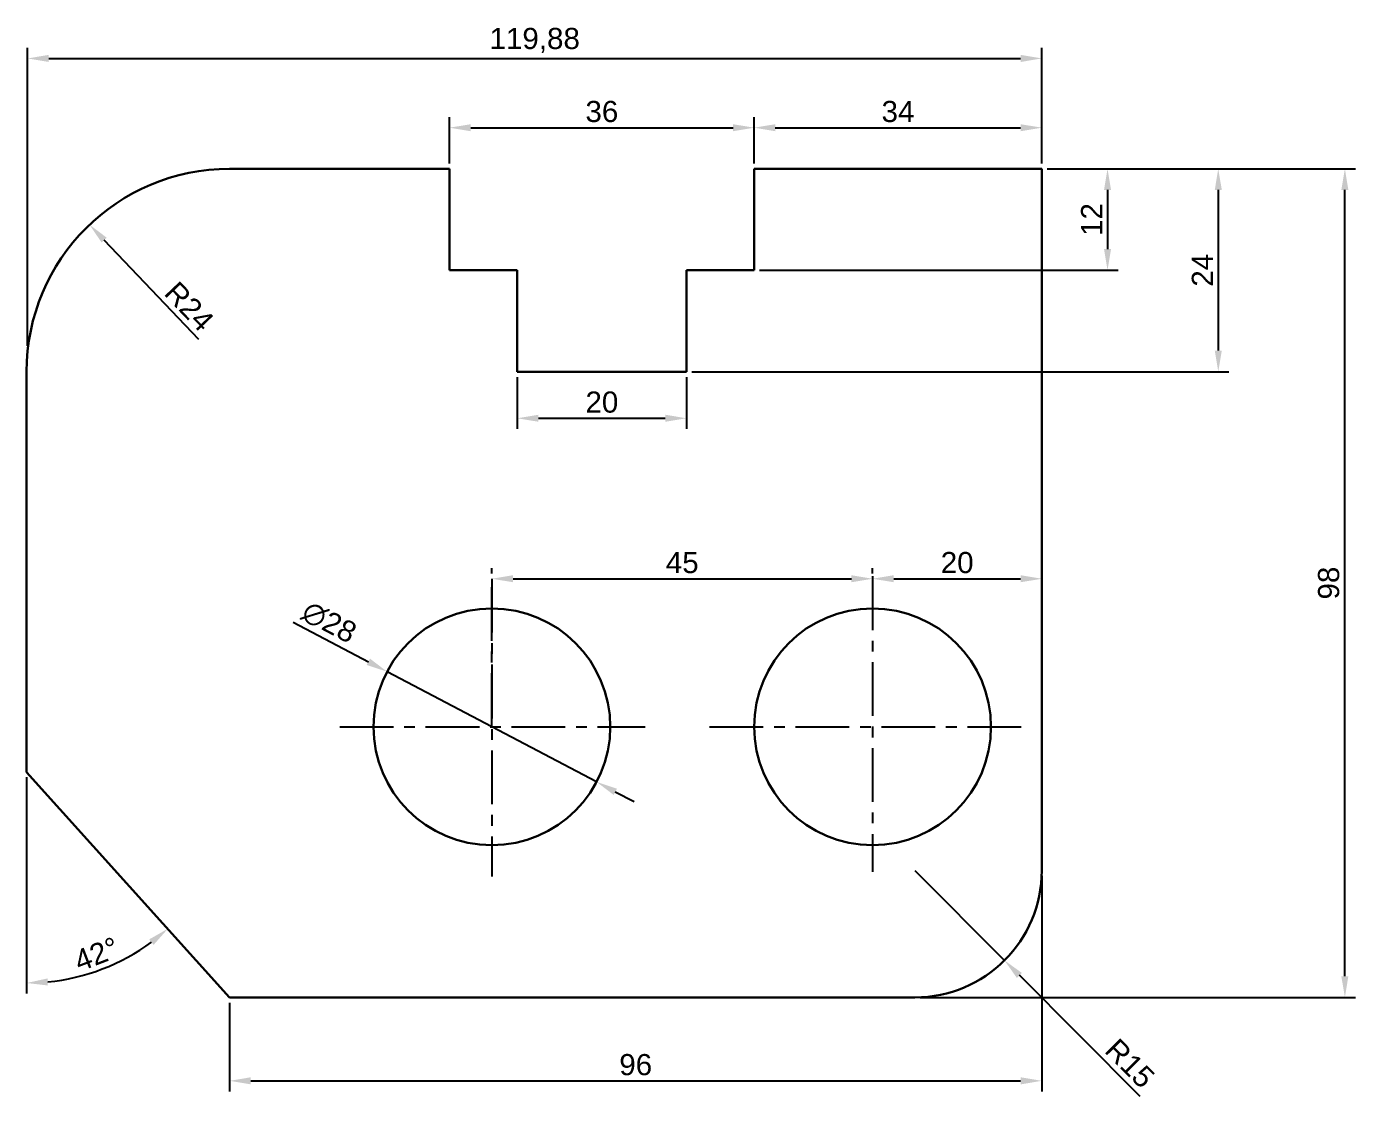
# Model space of a CAD drawing. Header units: millimetres. Extents: x 7 to 1809, y 7 to 1650.
# Drawn here: x 369.4 to 526.4, y 802.8 to 929.4 of the extents above; entities that cross this region are included whole.
import ezdxf

# ---------------------------------------------------------------- set-up
doc = ezdxf.new("R2010")
doc.units = ezdxf.units.MM
doc.header["$LTSCALE"] = 0.2
doc.linetypes.add('CENTER', pattern=[50.8, 31.75, -6.35, 6.35, -6.35])
doc.layers.add('中心线', color=1, linetype='CENTER')
doc.layers.add('尺寸线', color=5, linetype='Continuous')
doc.layers.add('可见的轮廓线', color=3, linetype='Continuous', lineweight=30)
doc.styles.get("Standard").update_dxf_attribs({"font": 'arial.ttf'})
doc.dimstyles.new('ISO-25', dxfattribs={"dimtxt": 2.5, "dimasz": 2.5, "dimexe": 1.25, "dimexo": 0.625, "dimtad": 1, "dimtxsty": 'Standard', "dimcen": 2.5, "dimadec": 0, "dimazin": 0, "dimtfac": 1, "dimtmove": 0, "dimatfit": 3, "dimfxl": 1, "dimarcsym": 0})

# ---------------------------------------------------------------- blocks, each defined once
blk = doc.blocks.new('*D194')
at = {"layer": 'Defpoints', "color": 0, "transparency": 16777216}
for p in [(411.98, 853.08), (436.75, 840.04)]:
    blk.add_point(p, dxfattribs=at)
at = {"layer": '尺寸线', "color": 0, "lineweight": -2, "transparency": 16777216}
for p, q in [((400.87, 858.94), (409.77, 854.25)), ((436.75, 840.04), (411.98, 853.08)), ((438.96, 838.87), (441.18, 837.71))]:
    blk.add_line(p, q, dxfattribs=at)
at = {"layer": '尺寸线', "color": 0, "transparency": 16777216}
for points in [[(409.96, 854.62), (409.57, 853.88), (411.98, 853.08)], [(439.16, 839.24), (438.77, 838.5), (436.75, 840.04)]]:
    blk.add_solid(points, dxfattribs=at)
at = {"layer": '尺寸线', "color": 0, "transparency": 16777216, "insert": (405.13, 858.92), "char_height": 2.5, "attachment_point": 5, "rotation": 332.2224}
blk.add_mtext('∅28', dxfattribs=at)
blk = doc.blocks.new('*D195')
at = {"layer": 'Defpoints', "color": 0, "transparency": 16777216}
for p in [(424.37, 864.07), (469.37, 864.07), (469.37, 864.07)]:
    blk.add_point(p, dxfattribs=at)
at = {"layer": '尺寸线', "color": 0, "lineweight": -2, "transparency": 16777216}
for p, q in [((424.37, 864.7), (424.37, 865.32)), ((426.87, 864.07), (466.87, 864.07)), ((469.37, 864.7), (469.37, 865.32))]:
    blk.add_line(p, q, dxfattribs=at)
at = {"layer": '尺寸线', "color": 0, "transparency": 16777216}
for points in [[(426.87, 864.49), (426.87, 863.66), (424.37, 864.07)], [(466.87, 864.49), (466.87, 863.66), (469.37, 864.07)]]:
    blk.add_solid(points, dxfattribs=at)
at = {"layer": '尺寸线', "color": 0, "transparency": 16777216, "insert": (446.87, 865.97), "char_height": 2.5, "attachment_point": 5}
blk.add_mtext('45', dxfattribs=at)
blk = doc.blocks.new('*D196')
at = {"layer": 'Defpoints', "color": 0, "transparency": 16777216}
for p in [(469.37, 864.07), (489.37, 864.07), (489.37, 864.07)]:
    blk.add_point(p, dxfattribs=at)
at = {"layer": '尺寸线', "color": 0, "lineweight": -2, "transparency": 16777216}
for p, q in [((469.37, 864.7), (469.37, 865.32)), ((471.87, 864.07), (486.87, 864.07)), ((489.37, 864.7), (489.37, 865.32))]:
    blk.add_line(p, q, dxfattribs=at)
at = {"layer": '尺寸线', "color": 0, "transparency": 16777216}
for points in [[(471.87, 864.49), (471.87, 863.66), (469.37, 864.07)], [(486.87, 864.49), (486.87, 863.66), (489.37, 864.07)]]:
    blk.add_solid(points, dxfattribs=at)
at = {"layer": '尺寸线', "color": 0, "transparency": 16777216, "insert": (479.37, 865.97), "char_height": 2.5, "attachment_point": 5}
blk.add_mtext('20', dxfattribs=at)
blk = doc.blocks.new('*D197')
at = {"layer": 'Defpoints', "color": 0, "transparency": 16777216}
for p in [(489.37, 829.56), (393.37, 814.56), (489.37, 804.69)]:
    blk.add_point(p, dxfattribs=at)
at = {"layer": '尺寸线', "color": 0, "lineweight": -2, "transparency": 16777216}
for p, q in [((489.37, 828.93), (489.37, 803.44)), ((393.37, 813.93), (393.37, 803.44)), ((395.87, 804.69), (486.87, 804.69))]:
    blk.add_line(p, q, dxfattribs=at)
at = {"layer": '尺寸线', "color": 0, "transparency": 16777216}
for points in [[(395.87, 805.11), (395.87, 804.27), (393.37, 804.69)], [(486.87, 805.11), (486.87, 804.27), (489.37, 804.69)]]:
    blk.add_solid(points, dxfattribs=at)
at = {"layer": '尺寸线', "color": 0, "transparency": 16777216, "insert": (441.37, 806.59), "char_height": 2.5, "attachment_point": 5}
blk.add_mtext('96', dxfattribs=at)
blk = doc.blocks.new('*D198')
at = {"layer": 'Defpoints', "color": 0, "transparency": 16777216}
for p in [(489.37, 912.56), (525.2, 912.56), (474.37, 814.56)]:
    blk.add_point(p, dxfattribs=at)
at = {"layer": '尺寸线', "color": 0, "lineweight": -2, "transparency": 16777216}
for p, q in [((489.99, 912.56), (526.45, 912.56)), ((525.2, 817.06), (525.2, 910.06)), ((474.99, 814.56), (526.45, 814.56))]:
    blk.add_line(p, q, dxfattribs=at)
at = {"layer": '尺寸线', "color": 0, "transparency": 16777216}
for points in [[(524.78, 910.06), (525.61, 910.06), (525.2, 912.56)], [(524.78, 817.06), (525.61, 817.06), (525.2, 814.56)]]:
    blk.add_solid(points, dxfattribs=at)
at = {"layer": '尺寸线', "color": 0, "transparency": 16777216, "insert": (523.29, 863.56), "char_height": 2.5, "attachment_point": 5, "rotation": 90}
blk.add_mtext('98', dxfattribs=at)
blk = doc.blocks.new('*D199')
at = {"layer": 'Defpoints', "color": 0, "transparency": 16777216}
for p in [(489.37, 912.56), (455.37, 900.56), (497.14, 900.56)]:
    blk.add_point(p, dxfattribs=at)
at = {"layer": '尺寸线', "color": 0, "lineweight": -2, "transparency": 16777216}
for p, q in [((489.99, 912.56), (498.39, 912.56)), ((497.14, 910.06), (497.14, 903.06)), ((455.99, 900.56), (498.39, 900.56))]:
    blk.add_line(p, q, dxfattribs=at)
at = {"layer": '尺寸线', "color": 0, "transparency": 16777216}
for points in [[(496.73, 910.06), (497.56, 910.06), (497.14, 912.56)], [(496.73, 903.06), (497.56, 903.06), (497.14, 900.56)]]:
    blk.add_solid(points, dxfattribs=at)
at = {"layer": '尺寸线', "color": 0, "transparency": 16777216, "insert": (495.26, 906.56), "char_height": 2.5, "attachment_point": 5, "rotation": 90}
blk.add_mtext('12', dxfattribs=at)
blk = doc.blocks.new('*D200')
at = {"layer": 'Defpoints', "color": 0, "transparency": 16777216}
for p in [(489.37, 912.56), (447.37, 888.56), (510.23, 888.56)]:
    blk.add_point(p, dxfattribs=at)
at = {"layer": '尺寸线', "color": 0, "lineweight": -2, "transparency": 16777216}
for p, q in [((489.99, 912.56), (511.48, 912.56)), ((510.23, 910.06), (510.23, 891.06)), ((447.99, 888.56), (511.48, 888.56))]:
    blk.add_line(p, q, dxfattribs=at)
at = {"layer": '尺寸线', "color": 0, "transparency": 16777216}
for points in [[(509.82, 910.06), (510.65, 910.06), (510.23, 912.56)], [(509.82, 891.06), (510.65, 891.06), (510.23, 888.56)]]:
    blk.add_solid(points, dxfattribs=at)
at = {"layer": '尺寸线', "color": 0, "transparency": 16777216, "insert": (508.35, 900.56), "char_height": 2.5, "attachment_point": 5, "rotation": 90}
blk.add_mtext('24', dxfattribs=at)
blk = doc.blocks.new('*D201')
at = {"layer": 'Defpoints', "color": 0, "transparency": 16777216}
for p in [(455.37, 917.42), (419.37, 912.56), (455.37, 912.56)]:
    blk.add_point(p, dxfattribs=at)
at = {"layer": '尺寸线', "color": 0, "lineweight": -2, "transparency": 16777216}
for p, q in [((419.37, 913.18), (419.37, 918.67)), ((421.87, 917.42), (452.87, 917.42)), ((455.37, 913.18), (455.37, 918.67))]:
    blk.add_line(p, q, dxfattribs=at)
at = {"layer": '尺寸线', "color": 0, "transparency": 16777216}
for points in [[(421.87, 917.83), (421.87, 917), (419.37, 917.42)], [(452.87, 917.83), (452.87, 917), (455.37, 917.42)]]:
    blk.add_solid(points, dxfattribs=at)
at = {"layer": '尺寸线', "color": 0, "transparency": 16777216, "insert": (437.37, 919.32), "char_height": 2.5, "attachment_point": 5}
blk.add_mtext('36', dxfattribs=at)
blk = doc.blocks.new('*D202')
at = {"layer": 'Defpoints', "color": 0, "transparency": 16777216}
for p in [(489.37, 917.42), (455.37, 912.56), (489.37, 912.56)]:
    blk.add_point(p, dxfattribs=at)
at = {"layer": '尺寸线', "color": 0, "lineweight": -2, "transparency": 16777216}
for p, q in [((455.37, 913.18), (455.37, 918.67)), ((457.87, 917.42), (486.87, 917.42)), ((489.37, 913.18), (489.37, 918.67))]:
    blk.add_line(p, q, dxfattribs=at)
at = {"layer": '尺寸线', "color": 0, "transparency": 16777216}
for points in [[(457.87, 917.83), (457.87, 917), (455.37, 917.42)], [(486.87, 917.83), (486.87, 917), (489.37, 917.42)]]:
    blk.add_solid(points, dxfattribs=at)
at = {"layer": '尺寸线', "color": 0, "transparency": 16777216, "insert": (472.37, 919.32), "char_height": 2.5, "attachment_point": 5}
blk.add_mtext('34', dxfattribs=at)
blk = doc.blocks.new('*D203')
at = {"layer": 'Defpoints', "color": 0, "transparency": 16777216}
for p in [(427.37, 888.56), (447.37, 888.56), (447.37, 883.05)]:
    blk.add_point(p, dxfattribs=at)
at = {"layer": '尺寸线', "color": 0, "lineweight": -2, "transparency": 16777216}
for p, q in [((427.37, 887.93), (427.37, 881.8)), ((447.37, 887.93), (447.37, 881.8)), ((429.87, 883.05), (444.87, 883.05))]:
    blk.add_line(p, q, dxfattribs=at)
at = {"layer": '尺寸线', "color": 0, "transparency": 16777216}
for points in [[(429.87, 883.47), (429.87, 882.64), (427.37, 883.05)], [(444.87, 883.47), (444.87, 882.64), (447.37, 883.05)]]:
    blk.add_solid(points, dxfattribs=at)
at = {"layer": '尺寸线', "color": 0, "transparency": 16777216, "insert": (437.37, 884.95), "char_height": 2.5, "attachment_point": 5}
blk.add_mtext('20', dxfattribs=at)
blk = doc.blocks.new('*D204')
at = {"layer": 'Defpoints', "color": 0, "transparency": 16777216}
for p in [(489.37, 925.61), (489.37, 912.56), (369.49, 891)]:
    blk.add_point(p, dxfattribs=at)
at = {"layer": '尺寸线', "color": 0, "lineweight": -2, "transparency": 16777216}
for p, q in [((369.49, 891.62), (369.49, 926.86)), ((489.37, 913.18), (489.37, 926.86)), ((371.99, 925.61), (486.87, 925.61))]:
    blk.add_line(p, q, dxfattribs=at)
at = {"layer": '尺寸线', "color": 0, "transparency": 16777216}
for points in [[(371.99, 926.03), (371.99, 925.19), (369.49, 925.61)], [(486.87, 926.03), (486.87, 925.19), (489.37, 925.61)]]:
    blk.add_solid(points, dxfattribs=at)
at = {"layer": '尺寸线', "color": 0, "transparency": 16777216, "insert": (429.43, 927.74), "char_height": 2.5, "attachment_point": 5}
blk.add_mtext('119,88', dxfattribs=at)
blk = doc.blocks.new('*D205')
at = {"layer": 'Defpoints', "color": 0, "transparency": 16777216}
for p in [(369.37, 888.56), (369.37, 841.21), (369.37, 841.21), (375.4, 817), (393.37, 814.56)]:
    blk.add_point(p, dxfattribs=at)
at = {"layer": '尺寸线', "color": 0, "lineweight": -2, "transparency": 16777216}
blk.add_line((369.37, 840.59), (369.37, 815.01), dxfattribs=at)
blk.add_arc((369.37, 841.21), 24.95, 275.7432, 306.2568, dxfattribs=at)
at = {"layer": '尺寸线', "color": 0, "transparency": 16777216}
for points in [[(383.86, 821.42), (384.38, 820.77), (386.06, 822.67)], [(371.88, 815.97), (371.84, 816.8), (369.37, 816.26)]]:
    blk.add_solid(points, dxfattribs=at)
at = {"layer": '尺寸线', "color": 0, "transparency": 16777216, "insert": (377.63, 819.68), "char_height": 2.5, "attachment_point": 5, "rotation": 21}
blk.add_mtext('42°', dxfattribs=at)
blk = doc.blocks.new('*D206')
at = {"layer": 'Defpoints', "color": 0, "transparency": 16777216}
for p in [(474.37, 829.56), (484.95, 818.94)]:
    blk.add_point(p, dxfattribs=at)
at = {"layer": '尺寸线', "color": 0, "lineweight": -2, "transparency": 16777216}
for p, q in [((474.37, 829.56), (484.95, 818.94)), ((501, 802.84), (486.72, 817.17))]:
    blk.add_line(p, q, dxfattribs=at)
at = {"layer": '尺寸线', "color": 0, "transparency": 16777216}
blk.add_solid([(487.01, 817.46), (486.42, 816.87), (484.95, 818.94)], dxfattribs=at)
at = {"layer": '尺寸线', "color": 0, "transparency": 16777216, "insert": (499.79, 806.75), "char_height": 2.5, "attachment_point": 5, "rotation": 314.9083}
blk.add_mtext('R15', dxfattribs=at)
blk = doc.blocks.new('*D207')
at = {"layer": 'Defpoints', "color": 0, "transparency": 16777216}
for p in [(376.81, 905.94), (393.37, 888.56)]:
    blk.add_point(p, dxfattribs=at)
at = {"layer": '尺寸线', "color": 0, "lineweight": -2, "transparency": 16777216}
blk.add_line((389.73, 892.37), (378.53, 904.13), dxfattribs=at)
at = {"layer": '尺寸线', "color": 0, "transparency": 16777216}
blk.add_solid([(378.84, 904.41), (378.23, 903.84), (376.81, 905.94)], dxfattribs=at)
at = {"layer": '尺寸线', "color": 0, "transparency": 16777216, "insert": (388.6, 896.28), "char_height": 2.5, "attachment_point": 5, "rotation": 313.6139}
blk.add_mtext('R24', dxfattribs=at)

msp = doc.modelspace()

# ---------------------------------------------------------------- linework, layer by layer
at = {"layer": '中心线'}
for p, q in [((424.365, 846.56), (424.365, 864.072)), ((424.365, 864.072), (424.365, 828.845)), ((469.365, 864.36), (469.365, 829.421)), ((406.375, 846.56), (442.481, 846.56)), ((450.105, 846.56), (487.075, 846.56))]:
    msp.add_line(p, q, dxfattribs=at)
at = {"layer": '可见的轮廓线'}
for p, q in [((419.365, 912.56), (393.365, 912.56)), ((419.365, 900.56), (419.365, 912.56)), ((489.365, 912.56), (455.365, 912.56)), ((455.365, 912.56), (455.365, 900.56)), ((489.365, 829.56), (489.365, 912.56)), ((427.365, 900.56), (419.365, 900.56)), ((427.365, 900.56), (427.365, 888.56)), ((455.365, 900.56), (447.365, 900.56)), ((447.365, 900.56), (447.365, 888.56)), ((369.365, 888.56), (369.365, 841.215)), ((427.365, 888.56), (447.365, 888.56)), ((393.365, 814.56), (369.365, 841.215)), ((393.365, 814.56), (474.365, 814.56))]:
    msp.add_line(p, q, dxfattribs=at)
for centre in [(424.365, 846.56), (469.365, 846.56)]:
    msp.add_circle(centre, 14, dxfattribs=at)
for centre, radius, start, end in [((393.365, 888.56), 24, 90, 180), ((474.365, 829.56), 15, 270, 0)]:
    msp.add_arc(centre, radius, start, end, dxfattribs=at)

# ---------------------------------------------------------------- dimensions: what is measured, and where the dimension line sits
at = {"layer": '尺寸线'}
for base, p1, p2, picture, middle in [((489.365, 925.612), (369.489, 890.995), (489.365, 912.56), '*D204', (429.427, 927.739)), ((455.365, 917.416), (419.365, 912.56), (455.365, 912.56), '*D201', (437.365, 919.318)), ((489.365, 917.416), (455.365, 912.56), (489.365, 912.56), '*D202', (472.365, 919.318)), ((447.365, 883.052), (427.365, 888.56), (447.365, 888.56), '*D203', (437.365, 884.953)), ((469.365, 864.072), (424.365, 864.072), (469.365, 864.072), '*D195', (446.865, 865.969)), ((489.365, 864.072), (469.365, 864.072), (489.365, 864.072), '*D196', (479.365, 865.974)), ((489.365, 804.69), (393.365, 814.56), (489.365, 829.56), '*D197', (441.365, 806.591))]:
    dim = msp.add_linear_dim(base=base, p1=p1, p2=p2, dimstyle='ISO-25', dxfattribs=at)
    dim.commit()
    dim.dimension.update_dxf_attribs({"geometry": picture, "text_midpoint": middle})
for base, p1, p2, picture, middle in [((510.235, 888.56), (489.365, 912.56), (447.365, 888.56), '*D200', (508.355, 900.56)), ((497.144, 900.56), (489.365, 912.56), (455.365, 900.56), '*D199', (495.264, 906.56)), ((525.195, 912.56), (474.365, 814.56), (489.365, 912.56), '*D198', (523.294, 863.56))]:
    dim = msp.add_linear_dim(base=base, p1=p1, p2=p2, angle=90, dimstyle='ISO-25', dxfattribs=at)
    dim.commit()
    dim.dimension.update_dxf_attribs({"geometry": picture, "text_midpoint": middle})
for center, mpoint, picture, middle in [((393.365, 888.56), (376.81, 905.936), '*D207', (387.243, 894.986)), ((474.365, 829.56), (484.955, 818.936), '*D206', (498.439, 805.409))]:
    dim = msp.add_radius_dim(center=center, mpoint=mpoint, dimstyle='ISO-25', dxfattribs=at)
    dim.commit()
    dim.dimension.update_dxf_attribs({"geometry": picture, "text_midpoint": middle, "dimtype": 164})
dim = msp.add_angular_dim_2l(base=(375.401, 817.004), line1=((393.365, 814.56), (369.365, 841.215)), line2=((369.365, 888.56), (369.365, 841.215)), dimstyle='ISO-25', dxfattribs=at)
dim.commit()
dim.dimension.update_dxf_attribs({"geometry": '*D205', "text_midpoint": (377.633, 819.676)})
dim = msp.add_diameter_dim_2p(p1=(436.752, 840.035), p2=(411.978, 853.084), dimstyle='ISO-25', dxfattribs=at)
dim.commit()
dim.dimension.update_dxf_attribs({"geometry": '*D194', "text_midpoint": (405.131, 858.92)})

doc.saveas('drawing.dxf')
